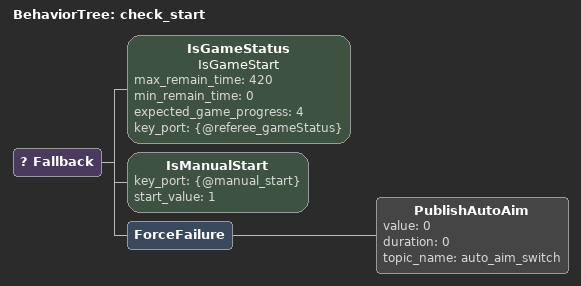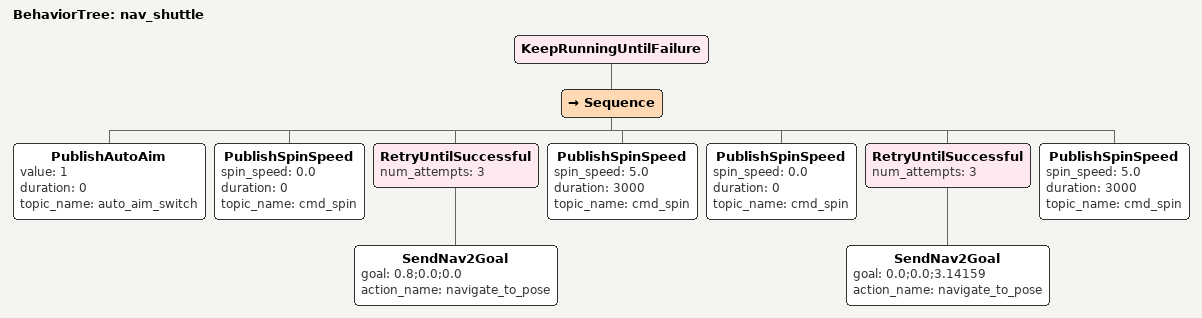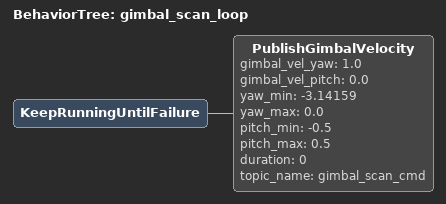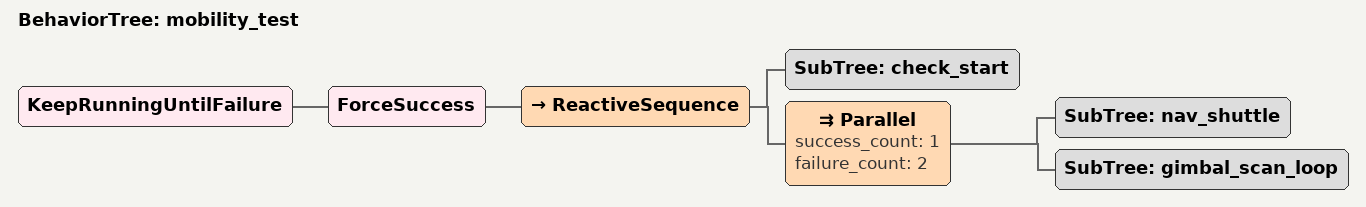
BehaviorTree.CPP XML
<?xml version="1.0" encoding="UTF-8"?>
<root BTCPP_format="4">

  <!-- Main tree: mobility_test                                      -->
  <!-- Comprehensive mobile test in limited space (no pre-built map) -->
  <!--   - Back-and-forth navigation between two nearby waypoints    -->
  <!--   - Continuous gimbal scanning (parallel)                     -->
  <!--   - Spin test at each waypoint                                -->
  <!--   - Auto-aim enabled during navigation                        -->
  <!--   - Triggered by game_status or manual_start                  -->

  <!-- Subtree: check_start           -->
  <BehaviorTree ID="check_start">
    <Fallback>
      <IsGameStatus name="IsGameStart"
                    max_remain_time="420"
                    min_remain_time="0"
                    expected_game_progress="4"
                    key_port="{@referee_gameStatus}"/>
      <IsManualStart key_port="{@manual_start}"
                     start_value="1"/>
      <ForceFailure>
        <PublishAutoAim value="0"
                        duration="0"
                        topic_name="auto_aim_switch"/>
      </ForceFailure>
    </Fallback>
  </BehaviorTree>

  <!-- Subtree: nav_shuttle           -->
  <!-- Shuttle between two waypoints  -->
  <!-- with spin at each endpoint.    -->
  <BehaviorTree ID="nav_shuttle">
    <KeepRunningUntilFailure>
      <Sequence>
        <!-- Enable auto-aim during navigation -->
        <PublishAutoAim value="1"
                        duration="0"
                        topic_name="auto_aim_switch"/>

        <!-- Leg 1: Forward to waypoint A -->
        <PublishSpinSpeed spin_speed="0.0"
                          duration="0"
                          topic_name="cmd_spin"/>
        <RetryUntilSuccessful num_attempts="3">
          <SendNav2Goal goal="0.8;0.0;0.0"
                        action_name="navigate_to_pose"/>
        </RetryUntilSuccessful>

        <!-- Spin test at waypoint A (3 seconds) -->
        <PublishSpinSpeed spin_speed="5.0"
                          duration="3000"
                          topic_name="cmd_spin"/>

        <!-- Leg 2: Return to origin -->
        <PublishSpinSpeed spin_speed="0.0"
                          duration="0"
                          topic_name="cmd_spin"/>
        <RetryUntilSuccessful num_attempts="3">
          <SendNav2Goal goal="0.0;0.0;3.14159"
                        action_name="navigate_to_pose"/>
        </RetryUntilSuccessful>

        <!-- Spin test at origin (3 seconds) -->
        <PublishSpinSpeed spin_speed="5.0"
                          duration="3000"
                          topic_name="cmd_spin"/>
      </Sequence>
    </KeepRunningUntilFailure>
  </BehaviorTree>

  <!-- Subtree: gimbal_scan_loop      -->
  <BehaviorTree ID="gimbal_scan_loop">
    <KeepRunningUntilFailure>
      <PublishGimbalVelocity gimbal_vel_yaw="1.0"
                             gimbal_vel_pitch="0.0"
                             yaw_min="-3.14159"
                             yaw_max="0.0"
                             pitch_min="-0.5"
                             pitch_max="0.5"
                             duration="0"
                             topic_name="gimbal_scan_cmd"/>
    </KeepRunningUntilFailure>
  </BehaviorTree>

  <!-- Main tree: mobility_test                   -->
  <BehaviorTree ID="mobility_test">
    <KeepRunningUntilFailure>
      <ForceSuccess>
        <ReactiveSequence>
          <SubTree ID="check_start"/>

          <!-- Navigation + Gimbal scan in parallel -->
          <!-- failure_count=2: both must fail to abort -->
          <Parallel success_count="1" failure_count="2">
            <SubTree ID="nav_shuttle"/>
            <SubTree ID="gimbal_scan_loop"/>
          </Parallel>

        </ReactiveSequence>
      </ForceSuccess>
    </KeepRunningUntilFailure>
  </BehaviorTree>

</root>
